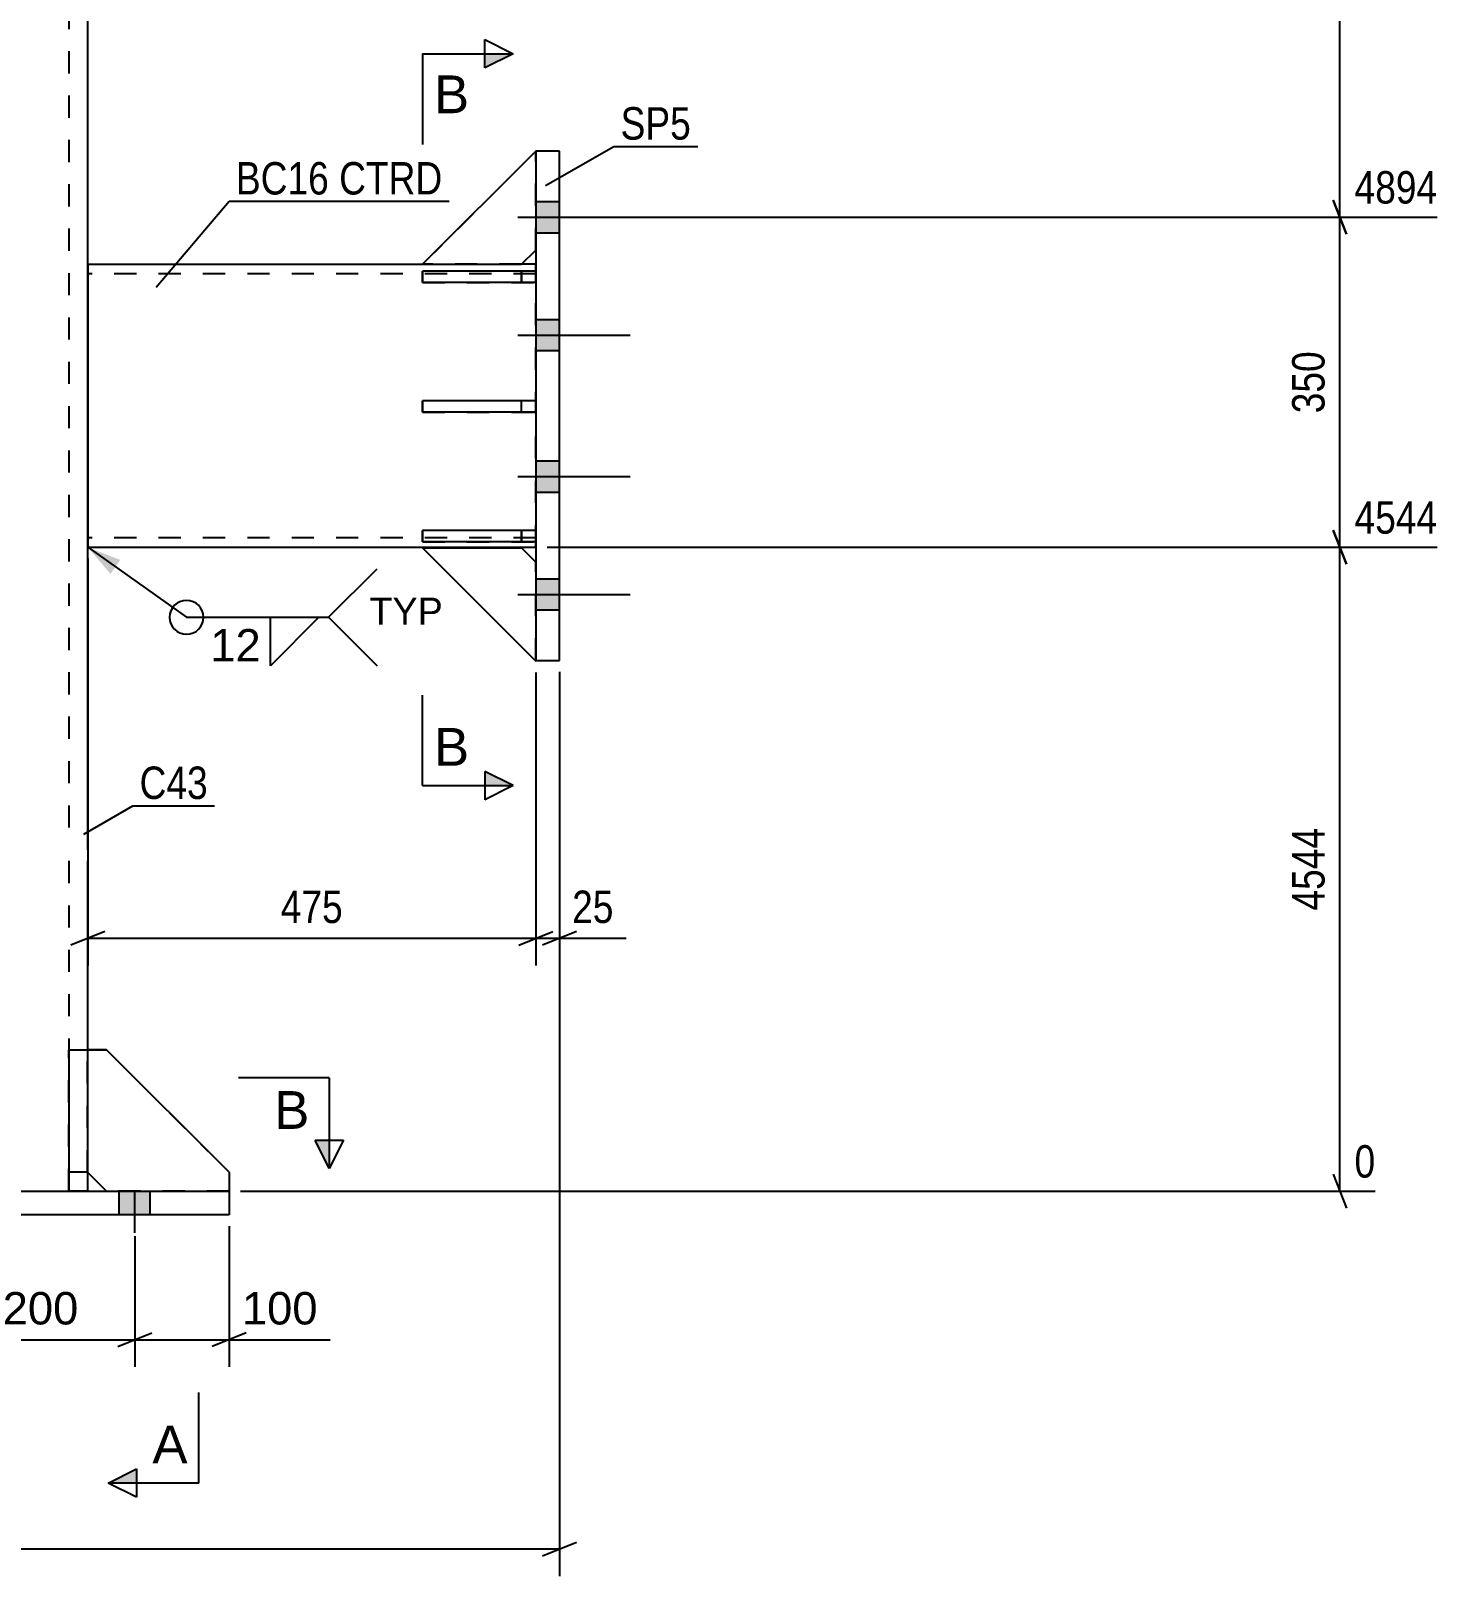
# Model space of a CAD drawing. Header units: millimetres. Extents: x -162 to 432, y -197 to 223.
# Drawn here: x 15.8 to 140.6, y -34 to 102.5 of the extents above; entities that cross this region are included whole.
import ezdxf

# ---------------------------------------------------------------- set-up
doc = ezdxf.new("R2010")
doc.units = ezdxf.units.MM
doc.linetypes.add('DXK_LINE_DOT2', pattern=[3.9198, 1.9599, -1.9599])
doc.linetypes.add('DXK_LINE_DOT3', pattern=[5.9187, 2.979, -0.9799, 0.9799, -0.9799])
doc.styles.add('Arial', font='ARIAL.TTF', dxfattribs={"height": 0.2})
doc.styles.add('Arial Narrow', font='ARIALN.TTF', dxfattribs={"height": 0.2})

# ---------------------------------------------------------------- blocks, each defined once
blk = doc.blocks.new('Part-284928399-2974 - 2965')
at = {"color": 2, "linetype": 'Continuous'}
for p, q in [((-33.33, -2.08), (-33.33, 0)), ((-33.33, 0), (33.33, 0)), ((33.33, 0), (33.33, -2.08)), ((33.33, -2.08), (-33.33, -2.08))]:
    blk.add_line(p, q, dxfattribs=at)
blk = doc.blocks.new('Part-284928399-3079 - 2965')
at = {"color": 2, "linetype": 'Continuous'}
for p, q in [((20.84, 81.89), (20.84, 80.22)), ((20.84, 81.89), (50.42, 81.89)), ((60.42, 81.89), (59.17, 81.89)), ((20.84, 80.22), (20.84, 56.89)), ((20.84, 56.89), (60.42, 56.89))]:
    blk.add_line(p, q, dxfattribs=at)
at = {"color": 7, "linetype": 'DXK_LINE_DOT2'}
for p, q in [((60.42, 81.06), (20.84, 81.06)), ((20.84, 80.86), (20.84, 80.22)), ((59.17, 81.89), (50.42, 81.89)), ((60.42, 56.89), (60.42, 81.89)), ((20.84, 57.72), (20.84, 57.79)), ((60.42, 57.72), (20.84, 57.72))]:
    blk.add_line(p, q, dxfattribs=at)
blk = doc.blocks.new('Part-284928399-3043 - 2965')
at = {"color": 2, "linetype": 'Continuous'}
for p, q in [((60.42, 91.89), (60.42, 81.29)), ((62.5, 91.89), (60.42, 91.89)), ((62.5, 46.89), (62.5, 91.89)), ((60.42, 80.29), (60.42, 69.83)), ((60.42, 68.83), (60.42, 58.37)), ((60.42, 57.37), (60.42, 46.89)), ((60.42, 46.89), (62.5, 46.89))]:
    blk.add_line(p, q, dxfattribs=at)
at = {"color": 7, "linetype": 'DXK_LINE_DOT2'}
for p, q in [((60.42, 81.29), (60.42, 80.29)), ((60.42, 69.83), (60.42, 68.83)), ((60.42, 58.37), (60.42, 57.37))]:
    blk.add_line(p, q, dxfattribs=at)
blk = doc.blocks.new('Part-284928399-2979 - 2965')
at = {"linetype": 'Continuous'}
blk.add_hatch(color=2, dxfattribs=at).paths.add_polyline_path([(0, 29.23), (-0.8, 30.63), (0.8, 30.63)])
at = {"color": 7, "linetype": 'DXK_LINE_DOT3'}
for p, q in [((0, 109.56), (0, 167.47)), ((0, 30.17), (0, 108.56)), ((0, -10), (0, 29.17))]:
    blk.add_line(p, q, dxfattribs=at)
at = {"color": 2, "linetype": 'Continuous'}
for p, q in [((-20.83, 157.47), (-20.83, 109.56)), ((-20.83, 157.47), (-20.42, 157.47)), ((-19.02, 157.47), (-17.5, 157.47)), ((-17.5, 157.47), (19.02, 157.47)), ((20.83, 157.47), (20.42, 157.47)), ((20.83, 157.47), (20.83, 109.56)), ((-20.83, 108.56), (-20.83, 30.17)), ((20.83, 108.56), (20.83, 30.17)), ((0, 29.23), (-0.8, 30.63)), ((-0.8, 30.63), (0.8, 30.63)), ((0.8, 30.63), (0, 29.23)), ((-20.83, 29.17), (-20.83, 12.5)), ((20.83, 29.17), (20.83, 12.5))]:
    blk.add_line(p, q, dxfattribs=at)
at = {"color": 7, "linetype": 'DXK_LINE_DOT2'}
for p, q in [((-20.83, 157.47), (-19.02, 157.47)), ((-20.42, 157.47), (-19.86, 157.47)), ((-19.17, 157.47), (-19.17, 109.56)), ((20.42, 157.47), (17.5, 157.47)), ((19.17, 157.47), (19.17, 109.56)), ((-19.17, 108.56), (-19.17, 30.17)), ((19.17, 108.56), (19.17, 30.17)), ((-19.17, 29.17), (-19.17, 0)), ((19.17, 29.17), (19.17, 0)), ((-20.83, 12.5), (-20.83, 0)), ((20.83, 12.5), (20.83, 0)), ((-20.83, 0), (20.83, 0))]:
    blk.add_line(p, q, dxfattribs=at)
at = {"color": 2, "linetype": 'Continuous'}
blk.add_circle((0, 30.13), 1, dxfattribs=at)
blk = doc.blocks.new('Bolt-284928399-2980 - 2965')
at = {"linetype": 'Continuous'}
for points in [[(60.42, 87.43), (60.42, 84.68), (62.5, 84.68), (62.5, 87.43)], [(60.42, 87.43), (60.42, 84.68), (62.5, 84.68), (62.5, 87.43)], [(60.42, 87.43), (60.42, 84.68), (62.5, 84.68), (62.5, 87.43)], [(60.42, 77.02), (60.42, 74.27), (62.5, 74.27), (62.5, 77.02)], [(60.42, 77.02), (60.42, 74.27), (62.5, 74.27), (62.5, 77.02)], [(60.42, 64.52), (60.42, 61.77), (62.5, 61.77), (62.5, 64.52)], [(60.42, 64.52), (60.42, 61.77), (62.5, 61.77), (62.5, 64.52)], [(60.42, 54.1), (60.42, 51.35), (62.5, 51.35), (62.5, 54.1)], [(60.42, 54.1), (60.42, 51.35), (62.5, 51.35), (62.5, 54.1)], [(60.42, 54.1), (60.42, 51.35), (62.5, 51.35), (62.5, 54.1)]]:
    blk.add_hatch(color=1, dxfattribs=at).paths.add_polyline_path(points)
at = {"color": 1, "linetype": 'Continuous'}
for p, q in [((60.42, 87.43), (62.5, 87.43)), ((60.42, 87.43), (62.5, 87.43)), ((60.42, 87.43), (62.5, 87.43)), ((58.84, 86.06), (68.75, 86.06)), ((58.84, 86.06), (68.75, 86.06)), ((58.84, 86.06), (68.75, 86.06)), ((60.42, 84.68), (62.5, 84.68)), ((60.42, 84.68), (62.5, 84.68)), ((60.42, 84.68), (62.5, 84.68)), ((60.42, 77.02), (62.5, 77.02)), ((60.42, 77.02), (62.5, 77.02)), ((58.84, 75.64), (68.75, 75.64)), ((58.84, 75.64), (68.75, 75.64)), ((60.42, 74.27), (62.5, 74.27)), ((60.42, 74.27), (62.5, 74.27)), ((60.42, 64.52), (62.5, 64.52)), ((60.42, 64.52), (62.5, 64.52)), ((58.84, 63.14), (68.75, 63.14)), ((58.84, 63.14), (68.75, 63.14)), ((60.42, 61.77), (62.5, 61.77)), ((60.42, 61.77), (62.5, 61.77)), ((60.42, 54.1), (62.5, 54.1)), ((60.42, 54.1), (62.5, 54.1)), ((60.42, 54.1), (62.5, 54.1)), ((58.84, 52.72), (68.75, 52.72)), ((58.84, 52.72), (68.75, 52.72)), ((58.84, 52.72), (68.75, 52.72)), ((60.42, 51.35), (62.5, 51.35)), ((60.42, 51.35), (62.5, 51.35)), ((60.42, 51.35), (62.5, 51.35))]:
    blk.add_line(p, q, dxfattribs=at)
blk = doc.blocks.new('Part-284928399-3134 - 2965')
at = {"color": 2, "linetype": 'Continuous'}
for p, q in [((60.42, 58.37), (50.42, 58.37)), ((50.42, 57.37), (50.42, 58.37)), ((60.42, 57.37), (50.42, 57.37)), ((60.42, 58.37), (60.42, 57.37))]:
    blk.add_line(p, q, dxfattribs=at)
at = {"color": 7, "linetype": 'DXK_LINE_DOT2'}
blk.add_line((59.17, 57.37), (59.17, 58.37), dxfattribs=at)
blk = doc.blocks.new('Bolt-284928399-2986 - 2965')
at = {"linetype": 'Continuous'}
for points in [[(-23.63, 0), (-26.38, 0), (-26.38, -2.08), (-23.63, -2.08)], [(-23.63, 0), (-26.38, 0), (-26.38, -2.08), (-23.63, -2.08)], [(-23.63, 0), (-26.38, 0), (-26.38, -2.08), (-23.63, -2.08)], [(-23.63, 0), (-26.38, 0), (-26.38, -2.08), (-23.63, -2.08)], [(-6.96, 0), (-9.71, 0), (-9.71, -2.08), (-6.96, -2.08)], [(-6.96, 0), (-9.71, 0), (-9.71, -2.08), (-6.96, -2.08)], [(9.71, 0), (6.96, 0), (6.96, -2.08), (9.71, -2.08)], [(9.71, 0), (6.96, 0), (6.96, -2.08), (9.71, -2.08)], [(26.37, 0), (23.62, 0), (23.62, -2.08), (26.37, -2.08)], [(26.37, 0), (23.62, 0), (23.62, -2.08), (26.37, -2.08)], [(26.37, 0), (23.62, 0), (23.62, -2.08), (26.37, -2.08)], [(26.37, 0), (23.62, 0), (23.62, -2.08), (26.37, -2.08)]]:
    blk.add_hatch(color=1, dxfattribs=at).paths.add_polyline_path(points)
at = {"color": 1, "linetype": 'Continuous'}
for p, q in [((-26.38, -2.08), (-26.38, 0)), ((-26.38, -2.08), (-26.38, 0)), ((-26.38, -2.08), (-26.38, 0)), ((-26.38, -2.08), (-26.38, 0)), ((-25, -3.67), (-25, 0)), ((-25, -3.67), (-25, 0)), ((-25, -3.67), (-25, 0)), ((-25, -3.67), (-25, 0)), ((-23.63, -2.08), (-23.63, 0)), ((-23.63, -2.08), (-23.63, 0)), ((-23.63, -2.08), (-23.63, 0)), ((-23.63, -2.08), (-23.63, 0)), ((-9.71, -2.08), (-9.71, 0)), ((-9.71, -2.08), (-9.71, 0)), ((-8.33, -3.67), (-8.33, 0)), ((-8.33, -3.67), (-8.33, 0)), ((-6.96, -2.08), (-6.96, 0)), ((-6.96, -2.08), (-6.96, 0)), ((6.96, -2.08), (6.96, 0)), ((6.96, -2.08), (6.96, 0)), ((8.33, -3.67), (8.33, 0)), ((8.33, -3.67), (8.33, 0)), ((9.71, -2.08), (9.71, 0)), ((9.71, -2.08), (9.71, 0)), ((23.62, -2.08), (23.62, 0)), ((23.62, -2.08), (23.62, 0)), ((23.62, -2.08), (23.62, 0)), ((23.62, -2.08), (23.62, 0)), ((25, -3.67), (25, 0)), ((25, -3.67), (25, 0)), ((25, -3.67), (25, 0)), ((25, -3.67), (25, 0)), ((26.37, -2.08), (26.37, 0)), ((26.37, -2.08), (26.37, 0)), ((26.37, -2.08), (26.37, 0)), ((26.37, -2.08), (26.37, 0))]:
    blk.add_line(p, q, dxfattribs=at)
blk = doc.blocks.new('Part-284928399-3000 - 2965')
at = {"color": 2, "linetype": 'Continuous'}
for p, q in [((22.5, 12.5), (20.83, 12.5)), ((33.33, 1.67), (22.5, 12.5)), ((22.5, 0), (20.83, 1.67)), ((33.33, 1.67), (33.33, 0))]:
    blk.add_line(p, q, dxfattribs=at)
at = {"color": 7, "linetype": 'DXK_LINE_DOT2'}
for p, q in [((20.83, 1.67), (20.83, 12.5)), ((33.33, 0), (22.5, 0))]:
    blk.add_line(p, q, dxfattribs=at)
blk = doc.blocks.new('Part-284928399-3001 - 2965')
at = {"color": 2, "linetype": 'Continuous'}
for p, q in [((19.17, 12.5), (19.17, 0)), ((19.17, 12.5), (20.83, 12.5)), ((20.83, 12.5), (20.83, 0)), ((20.83, 1.67), (19.17, 1.67)), ((19.17, 0), (20.83, 0))]:
    blk.add_line(p, q, dxfattribs=at)
blk = doc.blocks.new('Part-284928399-3014 - 2965')
at = {"color": 2, "linetype": 'Continuous'}
for p, q in [((60.42, 91.89), (50.42, 81.89)), ((59.17, 81.89), (60.42, 83.14)), ((50.42, 81.89), (59.17, 81.89))]:
    blk.add_line(p, q, dxfattribs=at)
at = {"color": 7, "linetype": 'DXK_LINE_DOT2'}
blk.add_line((60.42, 83.14), (60.42, 91.89), dxfattribs=at)
blk = doc.blocks.new('Part-284928399-3102 - 2965')
at = {"color": 7, "linetype": 'DXK_LINE_DOT2'}
for p, q in [((19.17, 0), (19.17, 12.5)), ((19.17, 12.5), (20.83, 12.5)), ((20.83, 12.5), (20.83, 0)), ((20.83, 1.67), (19.17, 1.67)), ((20.83, 0), (19.17, 0))]:
    blk.add_line(p, q, dxfattribs=at)
blk = doc.blocks.new('Part-284928399-3015 - 2965')
at = {"color": 7, "linetype": 'DXK_LINE_DOT2'}
for p, q in [((60.42, 91.89), (50.42, 81.89)), ((60.42, 83.14), (60.42, 91.89)), ((59.17, 81.89), (60.42, 83.14)), ((50.42, 81.89), (59.17, 81.89))]:
    blk.add_line(p, q, dxfattribs=at)
blk = doc.blocks.new('Part-284928399-3016 - 2965')
at = {"color": 2, "linetype": 'Continuous'}
for p, q in [((50.42, 56.83), (59.17, 56.83)), ((50.42, 56.83), (60.42, 46.83)), ((59.17, 56.83), (60.42, 55.58)), ((60.42, 46.83), (60.42, 46.89))]:
    blk.add_line(p, q, dxfattribs=at)
at = {"color": 7, "linetype": 'DXK_LINE_DOT2'}
blk.add_line((60.42, 46.89), (60.42, 55.58), dxfattribs=at)
blk = doc.blocks.new('Part-284928399-3017 - 2965')
at = {"color": 7, "linetype": 'DXK_LINE_DOT2'}
for p, q in [((50.42, 56.83), (59.17, 56.83)), ((60.42, 46.83), (50.42, 56.83)), ((59.17, 56.83), (60.42, 55.58)), ((60.42, 55.58), (60.42, 46.83))]:
    blk.add_line(p, q, dxfattribs=at)
blk = doc.blocks.new('Part-284928399-3018 - 2965')
at = {"color": 7, "linetype": 'DXK_LINE_DOT2'}
for p, q in [((60.42, 81.29), (50.42, 81.29)), ((50.42, 81.29), (50.42, 80.29)), ((59.17, 81.29), (59.17, 80.29)), ((60.42, 80.29), (60.42, 81.29)), ((50.42, 80.29), (60.42, 80.29))]:
    blk.add_line(p, q, dxfattribs=at)
blk = doc.blocks.new('Part-284928399-3020 - 2965')
at = {"color": 7, "linetype": 'DXK_LINE_DOT2'}
for p, q in [((60.42, 69.83), (50.42, 69.83)), ((50.42, 69.83), (50.42, 68.83)), ((59.17, 68.83), (59.17, 69.83)), ((60.42, 68.83), (60.42, 69.83)), ((50.42, 68.83), (60.42, 68.83))]:
    blk.add_line(p, q, dxfattribs=at)
blk = doc.blocks.new('Part-284928399-3021 - 2965')
at = {"color": 2, "linetype": 'Continuous'}
for p, q in [((60.42, 81.29), (50.42, 81.29)), ((50.42, 80.29), (50.42, 81.29)), ((60.42, 81.29), (60.42, 80.29)), ((60.42, 80.29), (50.42, 80.29))]:
    blk.add_line(p, q, dxfattribs=at)
at = {"color": 7, "linetype": 'DXK_LINE_DOT2'}
blk.add_line((59.17, 80.29), (59.17, 81.29), dxfattribs=at)
blk = doc.blocks.new('Part-284928399-3023 - 2965')
at = {"color": 2, "linetype": 'Continuous'}
for p, q in [((60.42, 69.83), (50.42, 69.83)), ((50.42, 68.83), (50.42, 69.83)), ((60.42, 69.83), (60.42, 68.83)), ((60.42, 68.83), (50.42, 68.83))]:
    blk.add_line(p, q, dxfattribs=at)
at = {"color": 7, "linetype": 'DXK_LINE_DOT2'}
blk.add_line((59.17, 68.83), (59.17, 69.83), dxfattribs=at)
blk = doc.blocks.new('Part-284928399-3101 - 2965')
at = {"color": 7, "linetype": 'DXK_LINE_DOT2'}
for p, q in [((20.83, 1.67), (20.83, 12.5)), ((20.83, 12.5), (22.5, 12.5)), ((22.5, 12.5), (33.33, 1.67)), ((22.5, 0), (20.83, 1.67)), ((33.33, 1.67), (33.33, 0)), ((33.33, 0), (22.5, 0))]:
    blk.add_line(p, q, dxfattribs=at)
blk = doc.blocks.new('Part-284928399-3135 - 2965')
at = {"color": 7, "linetype": 'DXK_LINE_DOT2'}
for p, q in [((60.42, 58.38), (50.42, 58.38)), ((50.42, 58.38), (50.42, 57.38)), ((50.42, 57.38), (60.42, 57.38)), ((59.17, 58.38), (59.17, 57.38)), ((60.42, 57.38), (60.42, 58.38))]:
    blk.add_line(p, q, dxfattribs=at)
blk = doc.blocks.new('StraightDimension-284928399-3461 - 2965')
at = {"color": 7, "linetype": 'Continuous'}
for p, q in [((132.04, 143.47), (130.84, 146.47)), ((113.5, 144.97), (140.05, 144.97)), ((131.44, 86.06), (131.44, 144.97)), ((130.84, 87.56), (132.04, 84.56)), ((66.83, 86.06), (140.05, 86.06))]:
    blk.add_line(p, q, dxfattribs=at)
at = {"color": 0}
blk.add_wipeout([(130.69, 119.77), (126.49, 119.77), (126.49, 111.26), (130.69, 111.26)], dxfattribs=at)
at = {"color": 3, "style": 'Arial Narrow'}
blk.add_text('3065', height=2.863, rotation=90.0002, dxfattribs=at).set_placement((130.09, 111.86))
at = {"color": 0, "linetype": 'Continuous'}
blk.add_wipeout([(140.65, 145.57), (140.65, 149.77), (132.14, 149.77), (132.14, 145.57)], dxfattribs=at)
at = {"color": 3, "linetype": 'Continuous', "style": 'Arial Narrow'}
blk.add_text('7959', height=2.863, dxfattribs=at).set_placement((132.74, 146.17))
blk = doc.blocks.new('StraightDimension-284928399-3251 - 2965')
at = {"color": 7, "linetype": 'Continuous'}
for p, q in [((20.84, 55.89), (20.84, 19.94)), ((60.42, 45.83), (60.42, 19.94)), ((22.34, 22.94), (19.34, 21.74)), ((20.84, 22.34), (60.42, 22.34)), ((58.92, 21.74), (61.92, 22.94))]:
    blk.add_line(p, q, dxfattribs=at)
at = {"color": 0}
blk.add_wipeout([(43.97, 23.09), (43.97, 27.29), (37.29, 27.29), (37.29, 23.09)], dxfattribs=at)
at = {"color": 3, "style": 'Arial Narrow'}
blk.add_text('475', height=2.863, dxfattribs=at).set_placement((37.89, 23.69))
blk = doc.blocks.new('StraightDimension-284928399-3264 - 2965')
at = {"color": 7, "linetype": 'Continuous'}
for p, q in [((60.42, 45.83), (60.42, 19.94)), ((62.5, 45.89), (62.5, 19.94)), ((58.92, 21.74), (61.92, 22.94)), ((60.42, 22.34), (62.5, 22.34)), ((64, 22.94), (61, 21.74)), ((62.5, 22.34), (68.41, 22.34)), ((62.5, 22.34), (68.41, 22.34))]:
    blk.add_line(p, q, dxfattribs=at)
at = {"color": 0}
blk.add_wipeout([(67.88, 23.09), (67.88, 27.29), (63.03, 27.29), (63.03, 23.09)], dxfattribs=at)
at = {"color": 3, "style": 'Arial Narrow'}
blk.add_text('25', height=2.863, dxfattribs=at).set_placement((63.63, 23.69))
blk = doc.blocks.new('StraightDimension-284928399-3327 - 2965')
at = {"color": 7, "linetype": 'Continuous'}
for p, q in [((-62.5, 45.89), (-62.5, -34.01)), ((62.5, 45.89), (62.5, -34.01)), ((-61, -31.01), (-64, -32.21)), ((61, -32.21), (64, -31.01)), ((-62.5, -31.61), (62.5, -31.61))]:
    blk.add_line(p, q, dxfattribs=at)
at = {"color": 0}
blk.add_wipeout([(5.05, -30.86), (5.05, -26.66), (-5.04, -26.66), (-5.04, -30.86)], dxfattribs=at)
at = {"color": 3, "style": 'Arial'}
blk.add_text('1500', height=2.865, dxfattribs=at).set_placement((-4.44, -30.26))
blk = doc.blocks.new('StraightDimension-284928399-3479 - 2965')
at = {"color": 7, "linetype": 'Continuous'}
for p, q in [((132.04, 55.39), (130.84, 58.39)), ((61.42, 56.89), (140.05, 56.89)), ((131.44, 0), (131.44, 56.89)), ((130.84, 1.5), (132.04, -1.5)), ((34.33, 0), (134.56, 0))]:
    blk.add_line(p, q, dxfattribs=at)
at = {"color": 0}
blk.add_wipeout([(130.69, 32.7), (126.49, 32.7), (126.49, 24.19), (130.69, 24.19)], dxfattribs=at)
at = {"color": 3, "style": 'Arial Narrow'}
blk.add_text('4544', height=2.863, rotation=90.0002, dxfattribs=at).set_placement((130.09, 24.79))
at = {"color": 0, "linetype": 'Continuous'}
for points in [[(140.65, 57.49), (140.65, 61.69), (132.14, 61.69), (132.14, 57.49)], [(135.16, 0.6), (135.16, 4.8), (132.14, 4.8), (132.14, 0.6)]]:
    blk.add_wipeout(points, dxfattribs=at)
at = {"color": 3, "linetype": 'Continuous', "style": 'Arial Narrow'}
for s, height, p in [('4544', 2.863, (132.74, 58.09)), ('0', 2.86, (132.74, 1.2))]:
    blk.add_text(s, height=height, dxfattribs=at).set_placement(p)
blk = doc.blocks.new('StraightDimension-284928399-3485 - 2965')
at = {"color": 7, "linetype": 'Continuous'}
for p, q in [((132.04, 84.56), (130.84, 87.56)), ((66.83, 86.06), (140.05, 86.06)), ((131.44, 56.89), (131.44, 86.06)), ((130.84, 58.39), (132.04, 55.39)), ((61.42, 56.89), (140.05, 56.89))]:
    blk.add_line(p, q, dxfattribs=at)
at = {"color": 0}
blk.add_wipeout([(130.69, 74.82), (126.49, 74.82), (126.49, 68.13), (130.69, 68.13)], dxfattribs=at)
at = {"color": 3, "style": 'Arial Narrow'}
blk.add_text('350', height=2.863, rotation=90.0002, dxfattribs=at).set_placement((130.09, 68.73))
at = {"color": 0, "linetype": 'Continuous'}
blk.add_wipeout([(140.65, 86.66), (140.65, 90.86), (132.14, 90.86), (132.14, 86.66)], dxfattribs=at)
at = {"color": 3, "linetype": 'Continuous', "style": 'Arial Narrow'}
blk.add_text('4894', height=2.863, dxfattribs=at).set_placement((132.74, 87.26))
blk = doc.blocks.new('StraightDimension-284928399-7264 - 2965')
at = {"color": 7, "linetype": 'Continuous'}
for p, q in [((25, -3.97), (25, -15.53)), ((33.33, -3.08), (33.33, -15.53)), ((23.5, -13.73), (26.5, -12.53)), ((25, -13.13), (33.33, -13.13)), ((34.83, -12.53), (31.83, -13.73)), ((33.33, -13.13), (42.25, -13.13)), ((33.33, -13.13), (42.25, -13.13))]:
    blk.add_line(p, q, dxfattribs=at)
at = {"color": 0}
blk.add_wipeout([(41.73, -12.38), (41.73, -8.18), (33.86, -8.18), (33.86, -12.38)], dxfattribs=at)
at = {"color": 3, "style": 'Arial'}
blk.add_text('100', height=2.865, dxfattribs=at).set_placement((34.46, -11.78))
blk = doc.blocks.new('StraightDimension-284928399-7265 - 2965')
at = {"color": 7, "linetype": 'Continuous'}
for p, q in [((8.33, -3.97), (8.33, -15.53)), ((25, -3.97), (25, -15.53)), ((9.83, -12.53), (6.83, -13.73)), ((8.33, -13.13), (25, -13.13)), ((23.5, -13.73), (26.5, -12.53))]:
    blk.add_line(p, q, dxfattribs=at)
at = {"color": 0}
blk.add_wipeout([(20.6, -12.38), (20.6, -8.18), (12.73, -8.18), (12.73, -12.38)], dxfattribs=at)
at = {"color": 3, "style": 'Arial'}
blk.add_text('200', height=2.865, dxfattribs=at).set_placement((13.33, -11.78))
blk = doc.blocks.new('Mark-284928399-3039 - 2965')
at = {"color": 0}
blk.add_wipeout([(74.12, 92.91), (74.12, 95.91), (67.91, 95.91), (67.91, 92.91)], dxfattribs=at)
blk.add_wipeout([(74.12, 92.91), (74.12, 95.91), (67.91, 95.91), (67.91, 92.91)], dxfattribs=at)
at = {"color": 30, "linetype": 'Continuous'}
for p, q in [((61.29, 88.86), (67.31, 92.31)), ((67.31, 92.31), (74.72, 92.31))]:
    blk.add_line(p, q, dxfattribs=at)
at = {"color": 3, "style": 'Arial Narrow'}
blk.add_text('SP5', height=2.863, dxfattribs=at).set_placement((67.91, 92.91))
blk = doc.blocks.new('Mark-284928399-2975 - 2965')
at = {"color": 0}
blk.add_wipeout([(31.45, 34.65), (31.45, 37.65), (25.42, 37.65), (25.42, 34.65)], dxfattribs=at)
blk.add_wipeout([(31.45, 34.65), (31.45, 37.65), (25.42, 37.65), (25.42, 34.65)], dxfattribs=at)
at = {"color": 30, "linetype": 'Continuous'}
for p, q in [((20.49, 31.55), (24.82, 34.05)), ((24.82, 34.05), (32.05, 34.05))]:
    blk.add_line(p, q, dxfattribs=at)
at = {"color": 3, "style": 'Arial Narrow'}
blk.add_text('C43', height=2.863, dxfattribs=at).set_placement((25.42, 34.65))
blk = doc.blocks.new('Mark-284928399-3075 - 2965')
at = {"color": 0}
for points in [[(42.15, 88.06), (42.15, 91.06), (33.93, 91.06), (33.93, 88.06)], [(52.18, 88.06), (52.18, 91.06), (43.05, 91.06), (43.05, 88.06)]]:
    blk.add_wipeout(points, dxfattribs=at)
for points in [[(42.15, 88.06), (42.15, 91.06), (33.93, 91.06), (33.93, 88.06)], [(52.18, 88.06), (52.18, 91.06), (43.05, 91.06), (43.05, 88.06)]]:
    blk.add_wipeout(points, dxfattribs=at)
at = {"color": 30, "linetype": 'Continuous'}
for p, q in [((26.9, 79.86), (33.33, 87.46)), ((33.33, 87.46), (52.78, 87.46))]:
    blk.add_line(p, q, dxfattribs=at)
at = {"color": 3, "style": 'Arial Narrow'}
for s, p in [('BC16', (33.93, 88.06)), ('CTRD', (43.05, 88.06))]:
    blk.add_text(s, height=2.863, dxfattribs=at).set_placement(p)
blk = doc.blocks.new('SectionMark-284928399-3535 - 2965')
at = {"linetype": 'Continuous'}
for points in [[(55.92, 99.24), (55.92, 100.49), (58.42, 100.49)], [(55.92, 35.83), (55.92, 37.08), (58.42, 35.83)]]:
    blk.add_hatch(color=6, dxfattribs=at).paths.add_polyline_path(points)
at = {"color": 6, "linetype": 'Continuous'}
for p, q in [((55.92, 99.24), (55.92, 101.74)), ((55.92, 101.74), (58.42, 100.49)), ((50.42, 100.49), (50.42, 92.49)), ((50.42, 100.49), (58.42, 100.49)), ((58.42, 100.49), (55.92, 99.24)), ((50.42, 35.83), (50.42, 43.83)), ((58.42, 35.83), (55.92, 37.08)), ((55.92, 37.08), (55.92, 34.58)), ((50.42, 35.83), (58.42, 35.83)), ((58.42, 35.83), (55.92, 34.58))]:
    blk.add_line(p, q, dxfattribs=at)
at = {"color": 0, "linetype": 'Continuous'}
for points in [[(54.53, 95.24), (54.53, 98.74), (51.42, 98.74), (51.42, 95.24)], [(54.53, 37.58), (54.53, 41.08), (51.42, 41.08), (51.42, 37.58)]]:
    blk.add_wipeout(points, dxfattribs=at)
at = {"color": 3, "linetype": 'Continuous', "style": 'Arial'}
for p in [(51.42, 95.24), (51.42, 37.58)]:
    blk.add_text('B', height=3.34, dxfattribs=at).set_placement(p)
blk = doc.blocks.new('SectionMark-284928399-3539 - 2965')
at = {"linetype": 'Continuous'}
for points in [[(-53.79, 4.5), (-52.54, 4.5), (-53.79, 2)], [(40.92, 4.5), (42.17, 4.5), (42.17, 2)]]:
    blk.add_hatch(color=6, dxfattribs=at).paths.add_polyline_path(points)
at = {"color": 6, "linetype": 'Continuous'}
for p, q in [((-53.79, 10), (-45.79, 10)), ((-53.79, 10), (-53.79, 2)), ((42.17, 10), (34.17, 10)), ((42.17, 10), (42.17, 2)), ((-53.79, 2), (-55.04, 4.5)), ((-52.54, 4.5), (-55.04, 4.5)), ((-53.79, 2), (-52.54, 4.5)), ((40.92, 4.5), (43.42, 4.5)), ((42.17, 2), (40.92, 4.5)), ((43.42, 4.5), (42.17, 2))]:
    blk.add_line(p, q, dxfattribs=at)
at = {"color": 0, "linetype": 'Continuous'}
for points in [[(-48.93, 5.5), (-48.93, 9), (-52.04, 9), (-52.04, 5.5)], [(40.42, 5.5), (40.42, 9), (37.31, 9), (37.31, 5.5)]]:
    blk.add_wipeout(points, dxfattribs=at)
at = {"color": 3, "linetype": 'Continuous', "style": 'Arial'}
for p in [(-52.04, 5.5), (37.31, 5.5)]:
    blk.add_text('B', height=3.34, dxfattribs=at).set_placement(p)
blk = doc.blocks.new('SectionMark-284928399-3533 - 2965')
at = {"linetype": 'Continuous'}
for points in [[(25.3, 193.94), (25.3, 192.69), (22.8, 193.94)], [(25.16, -24.55), (25.16, -25.8), (22.66, -25.8)]]:
    blk.add_hatch(color=6, dxfattribs=at).paths.add_polyline_path(points)
at = {"color": 6, "linetype": 'Continuous'}
for p, q in [((22.8, 193.94), (25.3, 195.19)), ((30.8, 193.94), (22.8, 193.94)), ((22.8, 193.94), (25.3, 192.69)), ((25.3, 192.69), (25.3, 195.19)), ((30.8, 193.94), (30.8, 185.94)), ((30.66, -25.8), (30.66, -17.8)), ((22.66, -25.8), (25.16, -24.55)), ((25.16, -24.55), (25.16, -27.05)), ((30.66, -25.8), (22.66, -25.8)), ((25.16, -27.05), (22.66, -25.8))]:
    blk.add_line(p, q, dxfattribs=at)
at = {"color": 0, "linetype": 'Continuous'}
for points in [[(29.8, 188.69), (29.8, 192.19), (26.69, 192.19), (26.69, 188.69)], [(29.66, -24.05), (29.66, -20.55), (26.55, -20.55), (26.55, -24.05)]]:
    blk.add_wipeout(points, dxfattribs=at)
at = {"color": 3, "linetype": 'Continuous', "style": 'Arial'}
for p in [(26.69, 188.69), (26.55, -24.05)]:
    blk.add_text('A', height=3.34, rotation=-0.0115, dxfattribs=at).set_placement(p)
blk = doc.blocks.new('WeldMark-284928399-3563 - 2965')
at = {"linetype": 'Continuous'}
blk.add_hatch(color=30, dxfattribs=at).paths.add_polyline_path([(22.85, 54.54), (20.84, 56.89), (23.72, 55.77)])
at = {"color": 30, "linetype": 'Continuous'}
for p, q in [((20.84, 56.89), (29.57, 50.7)), ((29.57, 50.7), (42.12, 50.7))]:
    blk.add_line(p, q, dxfattribs=at)
at = {"color": 3, "linetype": 'Continuous'}
for p, q in [((42.12, 50.7), (46.41, 54.98)), ((36.98, 50.7), (41.26, 50.7)), ((42.12, 50.7), (46.41, 46.41))]:
    blk.add_line(p, q, dxfattribs=at)
blk.add_arc((29.57, 50.7), 1.5, 90, 270, dxfattribs=at)
at = {"color": 0}
blk.add_wipeout([(36.32, 46.6), (36.32, 50), (31.47, 50), (31.47, 46.6)], dxfattribs=at)
at = {"color": 3, "linetype": 'Continuous'}
for p, q in [((41.26, 50.7), (36.98, 46.41)), ((36.98, 46.41), (36.98, 50.7))]:
    blk.add_line(p, q, dxfattribs=at)
blk.add_arc((29.57, 50.7), 1.5, 270, 90, dxfattribs=at)
at = {"color": 3, "style": 'Arial'}
blk.add_text('12', height=2.865, dxfattribs=at).set_placement((31.67, 46.8))
at = {"color": 0, "linetype": 'Continuous'}
blk.add_wipeout([(52.2, 50.05), (52.2, 52.55), (45.72, 52.55), (45.72, 50.05)], dxfattribs=at)
blk.add_wipeout([(52.2, 50.05), (52.2, 52.55), (45.72, 52.55), (45.72, 50.05)], dxfattribs=at)
at = {"color": 3, "linetype": 'Continuous', "style": 'Arial'}
blk.add_text('TYP', height=2.388, dxfattribs=at).set_placement((45.72, 50.05))

msp = doc.modelspace()

# ---------------------------------------------------------------- block references
for name in ['Part-284928399-2979 - 2965', 'Part-284928399-3014 - 2965', 'Part-284928399-3015 - 2965', 'Part-284928399-3043 - 2965', 'Bolt-284928399-2980 - 2965', 'Part-284928399-3079 - 2965', 'Part-284928399-3018 - 2965', 'Part-284928399-3021 - 2965', 'Part-284928399-3020 - 2965', 'Part-284928399-3023 - 2965', 'Part-284928399-3135 - 2965', 'Part-284928399-3134 - 2965', 'Part-284928399-3016 - 2965', 'Part-284928399-3017 - 2965', 'Part-284928399-3001 - 2965', 'Part-284928399-3102 - 2965', 'Part-284928399-3000 - 2965', 'Part-284928399-3101 - 2965', 'Part-284928399-2974 - 2965', 'Bolt-284928399-2986 - 2965']:
    msp.add_blockref(name, (0, 0))

# ---------------------------------------------------------------- next in the draw order: block references
for name in ['StraightDimension-284928399-3461 - 2965', 'Mark-284928399-3075 - 2965', 'StraightDimension-284928399-3251 - 2965']:
    msp.add_blockref(name, (0, 0))

# ---------------------------------------------------------------- next in the draw order: block references
msp.add_blockref('StraightDimension-284928399-3264 - 2965', (0, 0))

# ---------------------------------------------------------------- next in the draw order: block references
msp.add_blockref('StraightDimension-284928399-3327 - 2965', (0, 0))

# ---------------------------------------------------------------- next in the draw order: block references
for name in ['StraightDimension-284928399-3479 - 2965', 'Mark-284928399-2975 - 2965', 'StraightDimension-284928399-7264 - 2965']:
    msp.add_blockref(name, (0, 0))

# ---------------------------------------------------------------- next in the draw order: block references
for name in ['SectionMark-284928399-3535 - 2965', 'StraightDimension-284928399-3485 - 2965', 'SectionMark-284928399-3539 - 2965', 'StraightDimension-284928399-7265 - 2965']:
    msp.add_blockref(name, (0, 0))

# ---------------------------------------------------------------- next in the draw order: block references
for name in ['SectionMark-284928399-3533 - 2965', 'Mark-284928399-3039 - 2965']:
    msp.add_blockref(name, (0, 0))

# ---------------------------------------------------------------- next in the draw order: block references
msp.add_blockref('WeldMark-284928399-3563 - 2965', (0, 0))

doc.saveas('drawing.dxf')
